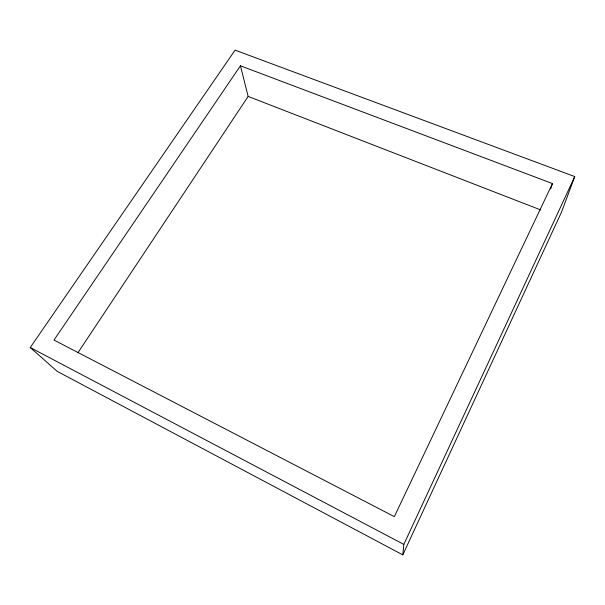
<?xml version="1.0" encoding="UTF-8"?>
<svg xmlns="http://www.w3.org/2000/svg" width="605" height="605" viewBox="0 0 605 605"><rect width="100%" height="100%" fill="white"/><g stroke="black" fill="none" stroke-linecap="round" stroke-linejoin="round"><path stroke-width="0.91" d="M402.809 554.868L403.822 544.394L574.75 176.577L235.088 50.132L30.25 347.52L57.188 371.349L402.809 554.868L561.546 212.045L574.75 176.577M550.694 188.881L552.456 183.572L240.435 65.801L53.989 340.063L394.347 516.647L552.456 183.572M77.848 352.844L248.148 96.429L240.435 65.801M248.148 96.429L540.726 209.95M30.25 347.52L403.822 544.394"/></g></svg>
